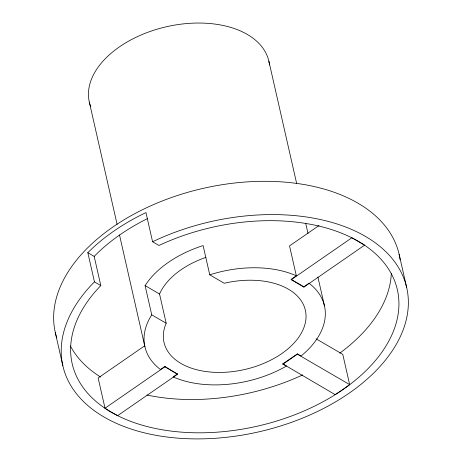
<?xml version="1.0" encoding="UTF-8"?>
<svg xmlns="http://www.w3.org/2000/svg" width="462" height="462" viewBox="0 0 462 462"><rect width="100%" height="100%" fill="white"/><g stroke="black" fill="none" stroke-linecap="round" stroke-linejoin="round"><path stroke-width="0.69" d="M144.797 345.732L98.146 377.985L105.018 408.212A166.742 101.963 -12.8 0 0 117.706 415.604L177.575 374.214L164.83 366.47L160.447 369.502A92.071 56.306 -12.8 0 1 151.738 314.83L145.097 285.597A92.071 56.306 -12.8 0 1 203.113 245.588L209.754 274.821L224.209 283.252A72.482 44.323 -12.8 0 1 306.046 316.21A72.482 44.323 -12.8 0 1 224.699 372.297A72.482 44.323 -12.8 0 1 166.187 323.261L151.738 314.83M319.057 225.491L289.541 245.9L296.333 275.797L291.164 279.366L291.239 279.701L303.904 287.11L364.587 245.16L351.905 237.757L291.239 279.701M105.018 408.212L164.905 366.805L177.575 374.214M177.5 373.879L173.135 376.9A92.071 56.306 -12.8 0 0 286.475 366.037L282.79 363.894L297.332 353.875L301.039 356.029A92.071 56.306 -12.8 0 0 308.997 283.206L303.829 286.775L291.164 279.366M282.865 364.229L297.413 354.21L349.653 384.603A166.742 101.963 -12.8 0 1 335.112 394.623L282.79 363.894M316.031 338.802L342.787 354.371L349.653 384.603M152.581 241.753L158.945 245.466A166.742 101.963 -12.8 0 1 397.857 292.128A166.742 101.963 -12.8 0 1 194.052 432.755A166.742 101.963 -12.8 0 1 100.814 285.58L94.184 256.404L87.826 252.691A176.311 107.819 -12.8 0 1 145.957 212.578L152.581 241.753A176.311 107.819 -12.8 0 1 407.132 289.68A176.311 107.819 -12.8 0 1 190.979 438.825A176.311 107.819 -12.8 0 1 94.45 281.866L87.826 252.691M145.097 285.597L159.546 294.028L166.187 323.261M94.45 281.866L100.814 285.58M399.139 254.36L406.699 287.635M268.867 61.186L296.668 183.547M305.775 223.631L308.01 233.472M317.914 277.073L324.463 305.902M303.829 286.775L303.904 287.11M297.332 353.875L297.413 354.21M164.83 366.47L164.905 366.805M89.31 102.033L117.105 224.388M119.502 234.939L144.906 346.748M55.301 332.571L62.861 365.846M56.745 337.866A176.311 107.819 -12.8 0 1 203.309 188.329A176.311 107.819 -12.8 0 1 400.144 259.817M391.32 273.313A166.742 101.963 -12.8 0 1 339.761 353.159M302.72 374.89A166.742 101.963 -12.8 0 1 146.98 395.016M100.549 377.015A166.742 101.963 -12.8 0 1 70.415 345.998M90.777 106.838A92.071 56.306 -12.8 0 1 165.656 26.923A92.071 56.306 -12.8 0 1 269.513 64.998M209.754 274.821A92.071 56.306 -12.8 0 1 296.333 275.797M159.546 294.028A72.482 44.323 -12.8 0 1 205.948 257.369M94.184 256.404A166.742 101.963 -12.8 0 1 147.465 218.63"/></g></svg>
